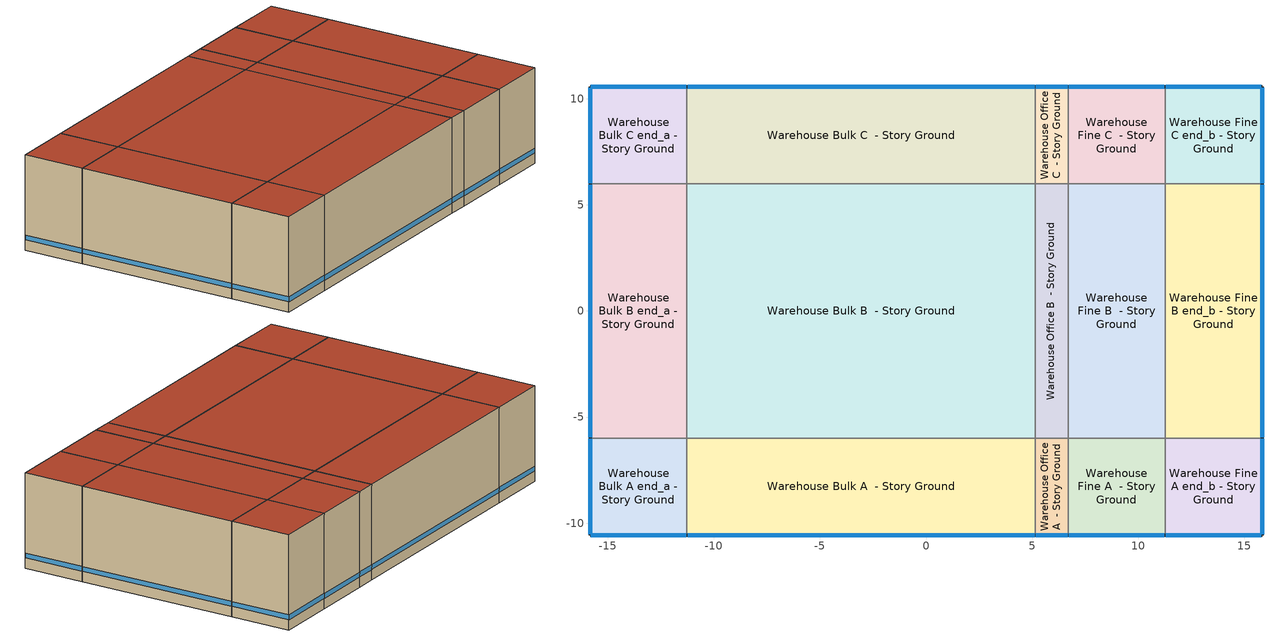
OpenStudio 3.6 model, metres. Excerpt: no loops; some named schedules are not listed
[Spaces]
Warehouse Bulk A end_a - Story Ground
 floor ground (Foundation F 126 Perim 914 Area 209): -15.84,-10.56 -15.84,-5.99 -11.27,-5.99 -11.27,-10.56 z0
 wall outside: -15.84,-5.99 -15.84,-10.56 -11.27,-10.56 z0:7.01
 wall to Warehouse Bulk B end_a - Story Ground: -11.27,-5.99 -15.84,-5.99 z0:7.01
 wall to Warehouse Bulk A  - Story Ground: -11.27,-10.56 -11.27,-5.99 z0:7.01
 window: -15.84,-6.01 -15.84,-10.53 / -15.81,-10.56 -11.29,-10.56 z0.76:1.12
 roof outside: -11.27,-10.56 -11.27,-5.99 -15.84,-5.99 -15.84,-10.56 z7.01
Warehouse Bulk B end_a - Story Ground
 floor ground (Foundation F 126 Perim 1197 Area 5474): -15.84,-5.99 -15.84,5.99 -11.27,5.99 -11.27,-5.99 z0
 wall outside: -15.84,5.99 -15.84,-5.99 z0:7.01
 wall to Warehouse Bulk C end_a - Story Ground: -11.27,5.99 -15.84,5.99 z0:7.01
 wall to Warehouse Bulk B  - Story Ground: -11.27,-5.99 -11.27,5.99 z0:7.01
 window: -15.84,5.96 -15.84,-5.96 z0.76:1.11
 roof outside: -11.27,-5.99 -11.27,5.99 -15.84,5.99 -15.84,-5.99 z7.01
Warehouse Bulk C end_a - Story Ground
 floor ground (Foundation F 126 Perim 914 Area 209): -15.84,5.99 -15.84,10.56 -11.27,10.56 -11.27,5.99 z0
 wall outside: -11.27,10.56 -15.84,10.56 -15.84,5.99 z0:7.01
 wall to Warehouse Bulk C  - Story Ground: -11.27,5.99 -11.27,10.56 z0:7.01
 window: -15.84,10.53 -15.84,6.01 / -11.29,10.56 -15.81,10.56 z0.76:1.12
 roof outside: -11.27,5.99 -11.27,10.56 -15.84,10.56 -15.84,5.99 z7.01
Warehouse Bulk A  - Story Ground
 floor ground (Foundation F 126 Perim 1642 Area 7508): -11.27,-10.56 -11.27,-5.99 5.16,-5.99 5.16,-10.56 z0
 wall outside: -11.27,-10.56 5.16,-10.56 z0:7.01
 wall to Warehouse Bulk B  - Story Ground: 5.16,-5.99 -11.27,-5.99 z0:7.01
 wall to Warehouse Office A  - Story Ground: 5.16,-10.56 5.16,-5.99 z0:7.01
 window: -11.24,-10.56 5.13,-10.56 z0.76:1.11
 roof outside: 5.16,-10.56 5.16,-5.99 -11.27,-5.99 -11.27,-10.56 z7.01
Warehouse Bulk B  - Story Ground
 floor ground (Foundation F 126 Perim 0 Area 19663): -11.27,-5.99 -11.27,5.99 5.16,5.99 5.16,-5.99 z0
 wall to Warehouse Bulk C  - Story Ground: 5.16,5.99 -11.27,5.99 z0:7.01
 wall to Warehouse Office B  - Story Ground: 5.16,-5.99 5.16,5.99 z0:7.01
 roof outside: 5.16,-5.99 5.16,5.99 -11.27,5.99 -11.27,-5.99 z7.01
Warehouse Bulk C  - Story Ground
 floor ground (Foundation F 126 Perim 1642 Area 7508): -11.27,5.99 -11.27,10.56 5.16,10.56 5.16,5.99 z0
 wall outside: 5.16,10.56 -11.27,10.56 z0:7.01
 wall to Warehouse Office C  - Story Ground: 5.16,5.99 5.16,10.56 z0:7.01
 window: 5.13,10.56 -11.24,10.56 z0.76:1.11
 roof outside: 5.16,5.99 5.16,10.56 -11.27,10.56 -11.27,5.99 z7.01
Warehouse Office A  - Story Ground
 floor ground (Foundation F 126 Perim 155 Area 71): 5.16,-10.56 5.16,-5.99 6.71,-5.99 6.71,-10.56 z0
 wall outside: 5.16,-10.56 6.71,-10.56 z0:7.01
 wall to Warehouse Office B  - Story Ground: 6.71,-5.99 5.16,-5.99 z0:7.01
 wall to Warehouse Fine A  - Story Ground: 6.71,-10.56 6.71,-5.99 z0:7.01
 window: 5.18,-10.56 6.68,-10.56 z0.76:1.12
 roof outside: 6.71,-10.56 6.71,-5.99 5.16,-5.99 5.16,-10.56 z7.01
Warehouse Office B  - Story Ground
 floor ground (Foundation F 126 Perim 0 Area 1858): 5.16,-5.99 5.16,5.99 6.71,5.99 6.71,-5.99 z0
 wall to Warehouse Office C  - Story Ground: 6.71,5.99 5.16,5.99 z0:7.01
 wall to Warehouse Fine B  - Story Ground: 6.71,-5.99 6.71,5.99 z0:7.01
 roof outside: 6.71,-5.99 6.71,5.99 5.16,5.99 5.16,-5.99 z7.01
Warehouse Office C  - Story Ground
 floor ground (Foundation F 126 Perim 155 Area 71): 5.16,5.99 5.16,10.56 6.71,10.56 6.71,5.99 z0
 wall outside: 6.71,10.56 5.16,10.56 z0:7.01
 wall to Warehouse Fine C  - Story Ground: 6.71,5.99 6.71,10.56 z0:7.01
 window: 6.68,10.56 5.18,10.56 z0.76:1.12
 roof outside: 6.71,5.99 6.71,10.56 5.16,10.56 5.16,5.99 z7.01
Warehouse Fine A  - Story Ground
 floor ground (Foundation F 126 Perim 456 Area 2083): 6.71,-10.56 6.71,-5.99 11.27,-5.99 11.27,-10.56 z0
 wall outside: 6.71,-10.56 11.27,-10.56 z0:7.01
 wall to Warehouse Fine B  - Story Ground: 11.27,-5.99 6.71,-5.99 z0:7.01
 wall to Warehouse Fine A end_b - Story Ground: 11.27,-10.56 11.27,-5.99 z0:7.01
 window: 6.73,-10.56 11.24,-10.56 z0.76:1.12
 roof outside: 11.27,-10.56 11.27,-5.99 6.71,-5.99 6.71,-10.56 z7.01
Warehouse Fine B  - Story Ground
 floor ground (Foundation F 126 Perim 0 Area 5456): 6.71,-5.99 6.71,5.99 11.27,5.99 11.27,-5.99 z0
 wall to Warehouse Fine C  - Story Ground: 11.27,5.99 6.71,5.99 z0:7.01
 wall to Warehouse Fine B end_b - Story Ground: 11.27,-5.99 11.27,5.99 z0:7.01
 roof outside: 11.27,-5.99 11.27,5.99 6.71,5.99 6.71,-5.99 z7.01
Warehouse Fine C  - Story Ground
 floor ground (Foundation F 126 Perim 456 Area 2083): 6.71,5.99 6.71,10.56 11.27,10.56 11.27,5.99 z0
 wall outside: 11.27,10.56 6.71,10.56 z0:7.01
 wall to Warehouse Fine C end_b - Story Ground: 11.27,5.99 11.27,10.56 z0:7.01
 window: 11.24,10.56 6.73,10.56 z0.76:1.12
 roof outside: 11.27,5.99 11.27,10.56 6.71,10.56 6.71,5.99 z7.01
Warehouse Fine A end_b - Story Ground
 floor ground (Foundation F 126 Perim 914 Area 209): 11.27,-10.56 11.27,-5.99 15.84,-5.99 15.84,-10.56 z0
 wall outside: 11.27,-10.56 15.84,-10.56 15.84,-5.99 z0:7.01
 wall to Warehouse Fine B end_b - Story Ground: 15.84,-5.99 11.27,-5.99 z0:7.01
 window: 15.84,-10.53 15.84,-6.01 / 11.29,-10.56 15.81,-10.56 z0.76:1.12
 roof outside: 15.84,-10.56 15.84,-5.99 11.27,-5.99 11.27,-10.56 z7.01
Warehouse Fine B end_b - Story Ground
 floor ground (Foundation F 126 Perim 1197 Area 5474): 11.27,-5.99 11.27,5.99 15.84,5.99 15.84,-5.99 z0
 wall outside: 15.84,-5.99 15.84,5.99 z0:7.01
 wall to Warehouse Fine C end_b - Story Ground: 15.84,5.99 11.27,5.99 z0:7.01
 window: 15.84,-5.96 15.84,5.96 z0.76:1.11
 roof outside: 15.84,-5.99 15.84,5.99 11.27,5.99 11.27,-5.99 z7.01
Warehouse Fine C end_b - Story Ground
 floor ground (Foundation F 126 Perim 914 Area 209): 11.27,5.99 11.27,10.56 15.84,10.56 15.84,5.99 z0
 wall outside: 15.84,5.99 15.84,10.56 11.27,10.56 z0:7.01
 window: 15.81,10.56 11.29,10.56 / 15.84,6.01 15.84,10.53 z0.76:1.12
 roof outside: 15.84,5.99 15.84,10.56 11.27,10.56 11.27,5.99 z7.01
[Site]
Kodiak Airport: Latitude {deg}=57.75; Longitude {deg}=-152.5; Time Zone {hr}=-9; Elevation {m}=5; Terrain=Urban
[ClimateZones]
Climate Zone Institution Name 1=ASHRAE; Climate Zone Document Name 1=ANSI/ASHRAE Standard 169; Climate Zone Document Year 1=2006; Climate Zone Value 1=8A; Climate Zone Institution Name 2=CEC; Climate Zone Document Name 2=California Climate Zone Descriptions; Climate Zone Document Year 2=1995
[Site:WaterMainsTemperature]
Calculation Method=Correlation; Annual Average Outdoor Air Temperature {C}=-1.525; Maximum Difference In Monthly Average Outdoor Air Temperatures {deltaC}=36.2
[Site:GroundTemperature:FCfactorMethod]
January Ground Temperature {C}=-3.1; February Ground Temperature {C}=-17.7; March Ground Temperature {C}=-19.3; April Ground Temperature {C}=-17.6; May Ground Temperature {C}=-15.4; June Ground Temperature {C}=-10.3; July Ground Temperature {C}=0.7; August Ground Temperature {C}=10.6; September Ground Temperature {C}=16; October Ground Temperature {C}=16.9; November Ground Temperature {C}=14.2; December Ground Temperature {C}=6.7
[SizingPeriod:DesignDay] Barometric Pressure {Pa}=100917; Wind Speed {m/s}=5; Wind Direction {deg}=320; Rain Indicator=No; Snow Indicator=No; Day of Month=21; Day Type=SummerDesignDay; Daylight Saving Time Indicator=No; Humidity Condition Type=Wetbulb; Dry-Bulb Temperature Range Modifier Type=DefaultMultipliers; Solar Model Indicator=ASHRAETau
Name | Maximum Dry-Bulb Temperature {C} | Daily Dry-Bulb Temperature Range {deltaC} | Month | Wetbulb or DewPoint at Maximum Dry-Bulb {C} | ASHRAE Clear Sky Optical Depth for Beam Irradiance | ASHRAE Clear Sky Optical Depth for Diffuse Irradiance
Kodiak December .4% Condns WB=>MCDB | 6.5 | 5.1 | 12 | 6.2 | 0.359 | 2.403
Kodiak November .4% Condns WB=>MCDB | 8.7 | 5.3 | 11 | 8.2 | 0.358 | 2.388
Kodiak October .4% Condns WB=>MCDB | 11.3 | 6.2 | 10 | 10.7 | 0.34 | 2.431
Kodiak September .4% Condns WB=>MCDB | 16.2 | 6.4 | 9 | 13.8 | 0.333 | 2.489
[Building]
90.1-2007|Warehouse: North Axis {deg}=0; Default Construction Set=90.1-2007 - Warehouse - ASHRAE 169-2013-8A; Default Schedule Set=Building Default Schedule Set; Standards Number of Stories=1; Standards Number of Above Ground Stories=1; Standards Building Type=Warehouse
[Material:NoMass] Thermal Absorptance=0.9; Solar Absorptance=0.7
Name | Roughness | Thermal Resistance {m2-K/W} | Visible Absorptance
CP02 CARPET PAD | VeryRough | 0.21648 | 0.8
Typical Carpet Pad | Smooth | 0.21648 | 0.8
Typical Insulation R-14.97 | Smooth | 2.63723 | 0.7
Typical Insulation R-13.11 | Smooth | 2.30859 | 0.7
Typical Insulation R-0.58 | Smooth | 0.101875 | 0.7
Typical Insulation R-1.15 2 | Smooth | 0.202527 | 0.7
Typical Insulation R-11.7 | Smooth | 2.05979 | 0.7
[Material]
Name | Roughness | Thickness {m} | Conductivity {W/m-K} | Density {kg/m3} | Specific Heat {J/kg-K} | Thermal Absorptance | Solar Absorptance | Visible Absorptance
100mm Normalweight concrete floor | MediumSmooth | 0.1016 | 2.31 | 2322 | 832
G01 13mm gypsum board | Smooth | 0.0127 | 0.16 | 800 | 1090 | 0.9 | 0.7 | 0.5
4 in. Normalweight Concrete Floor | MediumRough | 0.1016 | 2.31 | 2322 | 832 | 0.9 | 0.7 | 0.7
8 in. Concrete Block Basement Wall | MediumRough | 0.2032 | 1.326 | 1842 | 912 | 0.9 | 0.7 | 0.7
F08 Metal surface; Metal Roof Surface | Smooth | 0.0008 | 45.28 | 7824 | 500 | 0.9 | 0.7 | 0.7
G05 25mm wood | MediumSmooth | 0.0254 | 0.15 | 608 | 1630 | 0.9 | 0.5 | 0.5
1/2IN Gypsum | Smooth | 0.0127 | 0.16 | 784.9 | 830 | 0.9 | 0.4 | 0.4
6 in. Normalweight Concrete Floor | MediumRough | 0.1524 | 2.31 | 2322 | 832 | 0.9 | 0.7 | 0.7
1IN Stucco | Smooth | 0.0253 | 0.6918 | 1858 | 837 | 0.9 | 0.7 | 0.92
8IN CONCRETE HW RefBldg | Rough | 0.2032 | 1.311 | 2240 | 836.8 | 0.9 | 0.7 | 0.7
Std Wood 6inch 2 | MediumSmooth | 0.15 | 0.12 | 540 | 1210 | 0.9 | 0.7 | 0.7
[Construction]
Typical Interior Floor: 100mm Normalweight concrete floor, CP02 CARPET PAD
Typical Interior Wall: G01 13mm gypsum board, G01 13mm gypsum board
Typical Interior Ceiling: CP02 CARPET PAD, 100mm Normalweight concrete floor
Typical Insulated Basement Mass Wall: 8 in. Concrete Block Basement Wall
Typical Interior Window: Clear 3mm
Typical Interior Door; Typical Interior Partition: G05 25mm wood
Typical Insulated Exterior Mass Floor R-17.54: Typical Insulation R-14.97, 4 in. Normalweight Concrete Floor, Typical Carpet Pad
Typical Insulated Metal Building Roof R-13.89: Metal Roof Surface, Typical Insulation R-13.11
Typical Insulated Carpeted 6in Slab Floor: 6 in. Normalweight Concrete Floor, Typical Carpet Pad
U 0.42 SHGC 0.45 Dbl Ref-D Clr 6mm/13mm Arg: REF D CLEAR 6MM, ARGON 13MM, CLEAR 6MM
Typical Insulated Metal Door R-1.43: F08 Metal surface, Typical Insulation R-0.58
Typical Overhead Door R-2.0 1: Typical Insulation R-1.15 2
U 0.98 SHGC 0.45 Sgl Ref-B-H Clr 6mm: REF B CLEAR HI 6MM
Typical Insulated Exterior Mass Wall R-14.08: 1IN Stucco, 8IN CONCRETE HW RefBldg, Typical Insulation R-11.7, 1/2IN Gypsum
InteriorFurnishings 2: Std Wood 6inch 2
[WindowMaterial:Glazing] Optical Data Type=SpectralAverage; Infrared Transmittance at Normal Incidence=0; Front Side Infrared Hemispherical Emissivity=0.84; Conductivity {W/m-K}=0.9; Dirt Correction Factor for Solar and Visible Transmittance=1; Solar Diffusing=No
Name | Thickness {m} | Solar Transmittance at Normal Incidence | Front Side Solar Reflectance at Normal Incidence | Back Side Solar Reflectance at Normal Incidence | Visible Transmittance at Normal Incidence | Front Side Visible Reflectance at Normal Incidence | Back Side Visible Reflectance at Normal Incidence | Back Side Infrared Hemispherical Emissivity
CLEAR 6MM | 0.006 | 0.775 | 0.071 | 0.071 | 0.881 | 0.08 | 0.08 | 0.84
Clear 3mm | 0.003 | 0.837 | 0.075 | 0.075 | 0.898 | 0.081 | 0.081 | 0.84
REF D CLEAR 6MM | 0.006 | 0.429 | 0.308 | 0.379 | 0.334 | 0.453 | 0.505 | 0.82
REF B CLEAR HI 6MM | 0.006 | 0.24 | 0.16 | 0.32 | 0.3 | 0.16 | 0.29 | 0.6
[Construction:FfactorGroundFloor] F-Factor {W/m-K}=1.26344
Name | Area {m2} | PerimeterExposed {m}
Foundation F 126 Perim 1197 Area 5474 | 54.7413 | 11.9732
Foundation F 126 Perim 456 Area 2083 | 20.8344 | 4.55695
Foundation F 126 Perim 914 Area 209 | 20.9032 | 9.144
Foundation F 126 Perim 0 Area 5456 | 54.5611 | 0
Foundation F 126 Perim 155 Area 71 | 7.09625 | 1.55211
Foundation F 126 Perim 0 Area 1858 | 18.5837 | 0
Foundation F 126 Perim 0 Area 19663 | 196.631 | 0
Foundation F 126 Perim 1642 Area 7508 | 75.0845 | 16.4227
[DefaultConstructionSet]
90.1-2007 - Warehouse - ASHRAE 169-2013-8A: Default Exterior Surface Constructions=Default Surface Constructions 7; Default Interior Surface Constructions=Default Surface Constructions 8; Default Ground Contact Surface Constructions=Default Surface Constructions 9; Default Exterior SubSurface Constructions=Default Sub Surface Constructions 5; Default Interior SubSurface Constructions=Default Sub Surface Constructions 6; Interior Partition Construction=Typical Interior Partition
[DefaultSurfaceConstructions]
Name | Floor Construction | Wall Construction | Roof Ceiling Construction
Default Surface Constructions 7 | Typical Insulated Exterior Mass Floor R-17.54 | Typical Insulated Exterior Mass Wall R-14.08 | Typical Insulated Metal Building Roof R-13.89
Default Surface Constructions 8 | Typical Interior Floor | Typical Interior Wall | Typical Interior Ceiling
Default Surface Constructions 9 | Typical Insulated Carpeted 6in Slab Floor | Typical Insulated Basement Mass Wall
[DefaultSubSurfaceConstructions]
Name | Fixed Window Construction | Operable Window Construction | Door Construction | Overhead Door Construction | Skylight Construction | Tubular Daylight Dome Construction | Tubular Daylight Diffuser Construction
Default Sub Surface Constructions 5 | U 0.42 SHGC 0.45 Dbl Ref-D Clr 6mm/13mm Arg | U 0.42 SHGC 0.45 Dbl Ref-D Clr 6mm/13mm Arg | Typical Insulated Metal Door R-1.43 | Typical Overhead Door R-2.0 1 | U 0.98 SHGC 0.45 Sgl Ref-B-H Clr 6mm | Typical Interior Window | Typical Interior Window
Default Sub Surface Constructions 6 | Typical Interior Window | Typical Interior Window | Typical Interior Door
[WindowMaterial:Gas]
ARGON 13MM: Gas Type=Argon; Thickness {m}=0.0127
[Lights:Definition] Design Level Calculation Method=Watts/Area; Watts per Space Floor Area {W/m2}=8; Fraction Visible=0.18; Return Air Fraction=0
Name | Fraction Radiant
Warehouse Bulk Lights Definition; Warehouse Fine Lights Definition | 0.42
Warehouse Office Lights Definition | 0.37
[Exterior:Lights:Definition]
Name | Design Level {W}
Occ Sensing Exterior Lights Def | 861.3
NonDimming Exterior Lights Def | 50.7
[Exterior:Lights] Control Option=AstronomicalClock
Name | Exterior Lights Definition | Schedule
Occ Sensing Exterior Lights Def | Occ Sensing Exterior Lights Def | OfficeSmall Exterior_lighting_schedule_b
NonDimming Exterior Lights Def | NonDimming Exterior Lights Def | OfficeSmall Exterior_lighting_schedule_a
[SpaceType] Standards Building Type=Warehouse
Name | Default Schedule Set | Design Specification Outdoor Air Object | Standards Space Type
Warehouse Office - 90.1-2007 | Warehouse Office Schedule Set | Warehouse Office Ventilation | Office
Warehouse Fine - 90.1-2007 | Warehouse Fine Schedule Set | Warehouse Fine Ventilation | Fine
Warehouse Bulk - 90.1-2007 | Warehouse Bulk Schedule Set | Warehouse Bulk Ventilation | Bulk
[BuildingStory]
Story Ground: Nominal Z Coordinate {m}=0; Nominal Floor to Floor Height {m}=7.0104
[Space] Building Story=Story Ground
Name | Space Type | Thermal Zone
Warehouse Bulk A end_a - Story Ground | Warehouse Bulk - 90.1-2007 | Zone Warehouse Bulk A end_a - Story Ground
Warehouse Bulk B end_a - Story Ground | Warehouse Bulk - 90.1-2007 | Zone Warehouse Bulk B end_a - Story Ground
Warehouse Bulk C end_a - Story Ground | Warehouse Bulk - 90.1-2007 | Zone Warehouse Bulk C end_a - Story Ground
Warehouse Bulk A  - Story Ground | Warehouse Bulk - 90.1-2007 | Zone Warehouse Bulk A  - Story Ground
Warehouse Bulk B  - Story Ground | Warehouse Bulk - 90.1-2007 | Zone Warehouse Bulk B  - Story Ground
Warehouse Bulk C  - Story Ground | Warehouse Bulk - 90.1-2007 | Zone Warehouse Bulk C  - Story Ground
Warehouse Office A  - Story Ground | Warehouse Office - 90.1-2007 | Zone Warehouse Office A  - Story Ground
Warehouse Office B  - Story Ground | Warehouse Office - 90.1-2007 | Zone Warehouse Office B  - Story Ground
Warehouse Office C  - Story Ground | Warehouse Office - 90.1-2007 | Zone Warehouse Office C  - Story Ground
Warehouse Fine A  - Story Ground | Warehouse Fine - 90.1-2007 | Zone Warehouse Fine A  - Story Ground
Warehouse Fine B  - Story Ground | Warehouse Fine - 90.1-2007 | Zone Warehouse Fine B  - Story Ground
Warehouse Fine C  - Story Ground | Warehouse Fine - 90.1-2007 | Zone Warehouse Fine C  - Story Ground
Warehouse Fine A end_b - Story Ground | Warehouse Fine - 90.1-2007 | Zone Warehouse Fine A end_b - Story Ground
Warehouse Fine B end_b - Story Ground | Warehouse Fine - 90.1-2007 | Zone Warehouse Fine B end_b - Story Ground
Warehouse Fine C end_b - Story Ground | Warehouse Fine - 90.1-2007 | Zone Warehouse Fine C end_b - Story Ground
[ThermalZone] Multiplier=1; Use Ideal Air Loads=No
Name | Thermostat
Zone Warehouse Bulk A end_a - Story Ground | Warehouse Bulk - 90.1-2007 Thermostat 1
Zone Warehouse Bulk B end_a - Story Ground | Warehouse Bulk - 90.1-2007 Thermostat 3
Zone Warehouse Bulk C end_a - Story Ground | Warehouse Bulk - 90.1-2007 Thermostat 5
Zone Warehouse Bulk A  - Story Ground | Warehouse Bulk - 90.1-2007 Thermostat
Zone Warehouse Bulk B  - Story Ground | Warehouse Bulk - 90.1-2007 Thermostat 2
Zone Warehouse Bulk C  - Story Ground | Warehouse Bulk - 90.1-2007 Thermostat 4
Zone Warehouse Office A  - Story Ground | Warehouse Office - 90.1-2007 Thermostat
Zone Warehouse Office B  - Story Ground | Warehouse Office - 90.1-2007 Thermostat 1
Zone Warehouse Office C  - Story Ground | Warehouse Office - 90.1-2007 Thermostat 2
Zone Warehouse Fine A  - Story Ground | Warehouse Fine - 90.1-2007 Thermostat
Zone Warehouse Fine B  - Story Ground | Warehouse Fine - 90.1-2007 Thermostat 2
Zone Warehouse Fine C  - Story Ground | Warehouse Fine - 90.1-2007 Thermostat 4
Zone Warehouse Fine A end_b - Story Ground | Warehouse Fine - 90.1-2007 Thermostat 1
Zone Warehouse Fine B end_b - Story Ground | Warehouse Fine - 90.1-2007 Thermostat 3
Zone Warehouse Fine C end_b - Story Ground | Warehouse Fine - 90.1-2007 Thermostat 5
[People:Definition]
Warehouse Office People Definition: Number of People Calculation Method=People/Area; People per Space Floor Area {person/m2}=0.0210973; Fraction Radiant=0.3; Enable ASHRAE 55 Comfort Warnings=Yes; Thermal Comfort Model Type 1=Fanger; Thermal Comfort Model Type 2=AdaptiveASH55
[ElectricEquipment:Definition] Design Level Calculation Method=Watts/Area
Name | Watts per Space Floor Area {W/m2} | Fraction Latent | Fraction Radiant | Fraction Lost
Warehouse Bulk Elec Equip Definition | 10 | 0 | 0.5 | 0
Warehouse Office Elec Equip Definition | 15 | 0 | 0.5 | 0
Not Identified | 150 |  |  | 0.95
[Lights] Fraction Replaceable=1
Name | Lights Definition | Space or SpaceType
Warehouse Bulk Lights | Warehouse Bulk Lights Definition | Warehouse Bulk - 90.1-2007
Warehouse Fine Lights | Warehouse Fine Lights Definition | Warehouse Fine - 90.1-2007
Warehouse Office Lights | Warehouse Office Lights Definition | Warehouse Office - 90.1-2007
[ElectricEquipment]
Name | Electric Equipment Definition | Space or SpaceType
Warehouse Bulk Elec Equip | Warehouse Bulk Elec Equip Definition | Warehouse Bulk - 90.1-2007
Warehouse Office Elec Equip | Warehouse Office Elec Equip Definition | Warehouse Office - 90.1-2007
Electric Equipment 1 | Not Identified | Warehouse Bulk - 90.1-2007
Electric Equipment 2 | Not Identified | Warehouse Fine - 90.1-2007
Electric Equipment 3 | Not Identified | Warehouse Office - 90.1-2007
[DesignSpecification:OutdoorAir] Outdoor Air Method=Sum; Outdoor Air Flow per Floor Area {m3/s-m2}=0.0003048
Name | Outdoor Air Flow per Person {m3/s-person}
Warehouse Bulk Ventilation; Warehouse Fine Ventilation
Warehouse Office Ventilation | 0.00235974
[DefaultScheduleSet]
Name | Number of People Schedule | People Activity Level Schedule | Lighting Schedule | Electric Equipment Schedule | Infiltration Schedule | Hours of Operation Schedule
Warehouse Bulk Schedule Set | Warehouse BLDG_OCC_SCH | Warehouse Office Activity Schedule | Warehouse BLDG_LIGHT_STORAGE_SCH | Warehouse Bldg Equip | Warehouse Bulk Infil Schedule
Warehouse Fine Schedule Set | Warehouse BLDG_OCC_SCH | Warehouse Office Activity Schedule | Warehouse BLDG_LIGHT_STORAGE_SCH | Warehouse Bldg Equip | Warehouse Fine Infil Schedule
Warehouse Office Schedule Set | Warehouse BLDG_OCC_SCH | Warehouse Office Activity Schedule | Warehouse BLDG_LIGHT_OFFICE_SCH | Warehouse Office_Plug_SCH | Warehouse Office Infil Schedule
Building Default Schedule Set |  |  |  |  |  | Building Hours of Operation NonResidential
[People]
Warehouse Office People: People Definition=Warehouse Office People Definition; Space or SpaceType=Warehouse Office - 90.1-2007; Work Efficiency Schedule=Work Efficiency Schedule; Clothing Insulation Schedule=Clothing Schedule; Air Velocity Schedule=Air Velocity Schedule; Multiplier=1
[SpaceInfiltration:DesignFlowRate] Schedule=Always On Discrete; Design Flow Rate Calculation Method=Flow/ExteriorArea; Constant Term Coefficient=0; Temperature Term Coefficient=0; Velocity Term Coefficient=0.224; Velocity Squared Term Coefficient=0
Name | Space or SpaceType | Flow per Exterior Surface Area {m3/s-m2}
Warehouse Bulk A  - Story Ground Infiltration | Warehouse Bulk A  - Story Ground | 0.000620535
Warehouse Bulk A end_a - Story Ground Infiltration | Warehouse Bulk A end_a - Story Ground | 0.000773126
Warehouse Bulk B end_a - Story Ground Infiltration | Warehouse Bulk B end_a - Story Ground | 0.000620535
Warehouse Bulk C  - Story Ground Infiltration | Warehouse Bulk C  - Story Ground | 0.000620535
Warehouse Bulk C end_a - Story Ground Infiltration | Warehouse Bulk C end_a - Story Ground | 0.000773126
Warehouse Fine A  - Story Ground Infiltration | Warehouse Fine A  - Story Ground | 0.000620535
Warehouse Fine A end_b - Story Ground Infiltration | Warehouse Fine A end_b - Story Ground | 0.000773126
Warehouse Fine B end_b - Story Ground Infiltration | Warehouse Fine B end_b - Story Ground | 0.000620535
Warehouse Fine C  - Story Ground Infiltration | Warehouse Fine C  - Story Ground | 0.000620535
Warehouse Fine C end_b - Story Ground Infiltration | Warehouse Fine C end_b - Story Ground | 0.000773126
Warehouse Office A  - Story Ground Infiltration | Warehouse Office A  - Story Ground | 0.000620535
Warehouse Office C  - Story Ground Infiltration | Warehouse Office C  - Story Ground | 0.000620535
[ThermostatSetpoint:DualSetpoint]
Name | Heating Setpoint Temperature Schedule | Cooling Setpoint Temperature Schedule
Warehouse Bulk - 90.1-2007 Thermostat; Warehouse Bulk - 90.1-2007 Thermostat 1; Warehouse Bulk - 90.1-2007 Thermostat 2; Warehouse Bulk - 90.1-2007 Thermostat 3; Warehouse Bulk - 90.1-2007 Thermostat 4; Warehouse Bulk - 90.1-2007 Thermostat 5 | Warehouse Bulk Storage Heating Setpoint Schedule | Warehouse ClgSetp BulkStorage
Warehouse Fine - 90.1-2007 Thermostat; Warehouse Fine - 90.1-2007 Thermostat 1; Warehouse Fine - 90.1-2007 Thermostat 2; Warehouse Fine - 90.1-2007 Thermostat 3; Warehouse Fine - 90.1-2007 Thermostat 4; Warehouse Fine - 90.1-2007 Thermostat 5 | Warehouse Fine Storage Heating Setpoint Schedule | Warehouse Fine Storage Cooling Setpoint Schedule
Warehouse Office - 90.1-2007 Thermostat; Warehouse Office - 90.1-2007 Thermostat 1; Warehouse Office - 90.1-2007 Thermostat 2 | Warehouse HtgSetp | Warehouse ClgSetp
[InternalMass:Definition]
Internal Mass Definition 3: Construction=InteriorFurnishings 2; Design Level Calculation Method=SurfaceArea/Area; Surface Area per Space Floor Area=2
[InternalMass] Internal Mass Definition=Internal Mass Definition 3; Multiplier=1
Name | Space or SpaceType
Warehouse Fine B end_b - Story Ground Mass | Warehouse Fine B end_b - Story Ground
Warehouse Fine C  - Story Ground Mass | Warehouse Fine C  - Story Ground
Warehouse Fine A end_b - Story Ground Mass | Warehouse Fine A end_b - Story Ground
Warehouse Fine A  - Story Ground Mass | Warehouse Fine A  - Story Ground
Warehouse Fine B  - Story Ground Mass | Warehouse Fine B  - Story Ground
Warehouse Fine C end_b - Story Ground Mass | Warehouse Fine C end_b - Story Ground
Warehouse Office C  - Story Ground Mass | Warehouse Office C  - Story Ground
Warehouse Office B  - Story Ground Mass | Warehouse Office B  - Story Ground
Warehouse Office A  - Story Ground Mass | Warehouse Office A  - Story Ground
[Schedule:Constant]
Always On Discrete: Value=1
[Schedule:Ruleset]
Name | Default Day Schedule | Summer Design Day Schedule | Winter Design Day Schedule
Clothing Schedule | Clothing Schedule Default Winter Clothes
Air Velocity Schedule | Air Velocity Schedule Default
Work Efficiency Schedule | Work Efficiency Schedule Default
OfficeSmall Exterior_lighting_schedule_b | OfficeSmall Exterior_lighting_schedule_b Default | OfficeSmall Exterior_lighting_schedule_b Summer Design Day | OfficeSmall Exterior_lighting_schedule_b Winter Design Day
OfficeSmall Exterior_lighting_schedule_a | OfficeSmall Exterior_lighting_schedule_a Default | OfficeSmall Exterior_lighting_schedule_a Summer Design Day | OfficeSmall Exterior_lighting_schedule_a Winter Design Day
Warehouse BLDG_OCC_SCH | Warehouse BLDG_OCC_SCH Default | Warehouse BLDG_OCC_SCH Summer Design Day | Warehouse BLDG_OCC_SCH Winter Design Day
Warehouse Office Activity Schedule | Warehouse Office Activity Schedule Default | Warehouse Office Activity Schedule Summer Design Day | Warehouse Office Activity Schedule Winter Design Day
Warehouse BLDG_LIGHT_STORAGE_SCH | Warehouse BLDG_LIGHT_STORAGE_SCH Default | Warehouse BLDG_LIGHT_STORAGE_SCH Summer Design Day | Warehouse BLDG_LIGHT_STORAGE_SCH Winter Design Day
Warehouse Bldg Equip | Warehouse Bldg Equip Default | Warehouse Bldg Equip Summer Design Day | Warehouse Bldg Equip Winter Design Day
Warehouse Bulk Infil Schedule | Schedule Day 14
Warehouse Fine Infil Schedule | Schedule Day 15
Warehouse BLDG_LIGHT_OFFICE_SCH | Warehouse BLDG_LIGHT_OFFICE_SCH Default | Warehouse BLDG_LIGHT_OFFICE_SCH Summer Design Day | Warehouse BLDG_LIGHT_OFFICE_SCH Winter Design Day
Warehouse Office_Plug_SCH | Warehouse Office_Plug_SCH Default | Warehouse Office_Plug_SCH Summer Design Day | Warehouse Office_Plug_SCH Winter Design Day
Warehouse Office Infil Schedule | Schedule Day 20
Warehouse Bulk Storage Heating Setpoint Schedule | Warehouse Bulk Storage Heating Setpoint Schedule Default | Warehouse Bulk Storage Heating Setpoint Schedule Summer Design Day | Warehouse Bulk Storage Heating Setpoint Schedule Winter Design Day
Warehouse ClgSetp BulkStorage | Warehouse ClgSetp BulkStorage Default | Warehouse ClgSetp BulkStorage Summer Design Day | Warehouse ClgSetp BulkStorage Winter Design Day
Warehouse Fine Storage Heating Setpoint Schedule | Warehouse Fine Storage Heating Setpoint Schedule Default | Warehouse Fine Storage Heating Setpoint Schedule Summer Design Day | Warehouse Fine Storage Heating Setpoint Schedule Winter Design Day
Warehouse Fine Storage Cooling Setpoint Schedule | Warehouse Fine Storage Cooling Setpoint Schedule Default | Warehouse Fine Storage Cooling Setpoint Schedule Summer Design Day | Warehouse Fine Storage Cooling Setpoint Schedule Winter Design Day
Warehouse HtgSetp | Warehouse HtgSetp Default | Warehouse HtgSetp Summer Design Day | Warehouse HtgSetp Winter Design Day
Warehouse ClgSetp | Warehouse ClgSetp Default | Warehouse ClgSetp Summer Design Day | Warehouse ClgSetp Winter Design Day
Building Hours of Operation NonResidential | Building Hours of Operation NonResidential Default | Building Hours of Operation NonResidential Summer Design Day | Building Hours of Operation NonResidential Winter Design Day
[Schedule:Day]
OfficeSmall Exterior_lighting_schedule_b Default; OfficeSmall Exterior_lighting_schedule_b Winter Design Day; OfficeSmall Exterior_lighting_schedule_b Summer Design Day: 6, 0, 0.7, 24, 0, 1
OfficeSmall Exterior_lighting_schedule_a Default; OfficeSmall Exterior_lighting_schedule_a Winter Design Day; OfficeSmall Exterior_lighting_schedule_a Summer Design Day: 6, 0, 0, 24, 0, 1
Warehouse BLDG_OCC_SCH Default: Yes, 24, 0, 0
Warehouse BLDG_OCC_SCH Winter Design Day; Warehouse BLDG_OCC_SCH Summer Design Day: 6, 0, 0, 7, 0, 0.11, 8, 0, 0.21, 12, 0, 1, 13, 0, 0.53, 17, 0, 1, 18, 0, 0.32, 24, 0, 0
Warehouse Office Activity Schedule Default: Yes, 24, 0, 131.85
Warehouse Office Activity Schedule Winter Design Day; Warehouse Office Activity Schedule Summer Design Day: 24, 0, 131.85
Warehouse Bulk Storage Heating Setpoint Schedule Default: Yes, 24, 0, 10
Warehouse Bulk Storage Heating Setpoint Schedule Winter Design Day; Warehouse Bulk Storage Heating Setpoint Schedule Summer Design Day: 24, 0, 10
Warehouse ClgSetp BulkStorage Default: Yes, 24, 0, 50
Warehouse ClgSetp BulkStorage Winter Design Day; Warehouse ClgSetp BulkStorage Summer Design Day: 24, 0, 50
Warehouse Fine Storage Heating Setpoint Schedule Default: Yes, 24, 0, 15.56
Warehouse Fine Storage Heating Setpoint Schedule Winter Design Day; Warehouse Fine Storage Heating Setpoint Schedule Summer Design Day: 24, 0, 15.56
Warehouse Fine Storage Cooling Setpoint Schedule Default: Yes, 24, 0, 67.7693
Warehouse Fine Storage Cooling Setpoint Schedule Winter Design Day; Warehouse Fine Storage Cooling Setpoint Schedule Summer Design Day: 24, 0, 26.7
Warehouse HtgSetp Default: Yes, 6, 0, 15.6, 18, 0, 21.1, 24, 0, 15.6
Warehouse HtgSetp Winter Design Day; Warehouse HtgSetp Summer Design Day: 6, 0, 15.6, 7, 0, 17.8, 8, 0, 20, 18, 0, 21, 24, 0, 15.6
Warehouse ClgSetp Default: Yes, 6, 0, 74.93, 18, 0, 62.894, 24, 0, 71.1158
Warehouse ClgSetp Winter Design Day; Warehouse ClgSetp Summer Design Day: 6, 0, 29.4, 7, 0, 27.8, 8, 0, 25.6, 18, 0, 23.9, 24, 0, 29.4
Building Hours of Operation NonResidential Default: 8, 0, 0, 16, 0, 1, 24, 0, 0
Building Hours of Operation NonResidential Winter Design Day; Building Hours of Operation NonResidential Summer Design Day: 24, 0, 1
[Schedule:Rule]
Schedule Rule 21: Schedule Ruleset=Warehouse BLDG_OCC_SCH; Rule Order=0; Day Schedule=Warehouse BLDG_OCC_SCH WntrDsn|SmrDsn|Sat|Wkdy Day; Apply Monday=Yes; Apply Tuesday=Yes; Apply Wednesday=Yes; Apply Thursday=Yes; Apply Friday=Yes; Apply Saturday=Yes; Date Specification Type=DateRange; Start Month=1; Start Day=1; End Month=12; End Day=31
Schedule Rule 33: Schedule Ruleset=Warehouse HtgSetp; Rule Order=1; Day Schedule=Warehouse HtgSetp Sat Day; Apply Saturday=Yes; Date Specification Type=DateRange; Start Month=1; Start Day=1; End Month=12; End Day=31
Schedule Rule 34: Schedule Ruleset=Warehouse HtgSetp; Rule Order=0; Day Schedule=Warehouse HtgSetp Sun Day; Date Specification Type=DateRange; Start Month=1; Start Day=1; End Month=12; End Day=31; Apply Sunday=Yes
Building Hours of Operation NonResidential Saturday Rule: Schedule Ruleset=Building Hours of Operation NonResidential; Rule Order=4; Day Schedule=Building Hours of Operation NonResidential Saturday; Apply Monday=Yes; Apply Tuesday=Yes; Apply Wednesday=Yes; Apply Friday=Yes; Apply Saturday=Yes; Date Specification Type=DateRange; Start Month=1; Start Day=1; End Month=12; End Day=31
Building Hours of Operation NonResidential Sunday Rule: Schedule Ruleset=Building Hours of Operation NonResidential; Rule Order=3; Day Schedule=Building Hours of Operation NonResidential Sunday; Date Specification Type=DateRange; Start Month=1; Start Day=1; End Month=12; End Day=31; Apply Sunday=Yes
autogen Schedule Rule 21 1: Schedule Ruleset=Warehouse BLDG_OCC_SCH; Rule Order=1; Day Schedule=autogen Schedule Rule 21 1_day_sch; Apply Monday=Yes; Apply Tuesday=Yes; Apply Wednesday=Yes; Apply Thursday=Yes; Apply Friday=Yes; Apply Saturday=Yes; Date Specification Type=SpecificDates; Apply Sunday=Yes; Specific Month 1=1; Specific Day 1=2; Specific Month 2=1; Specific Day 2=9; Specific Month 3=1; Specific Day 3=16; Specific Month 4=1; Specific Day 4=23; Specific Month 5=1; Specific Day 5=30; Specific Month 6=2; Specific Day 6=6; Specific Month 7=2; Specific Day 7=13; Specific Month 8=2; Specific Day 8=20; Specific Month 9=2; Specific Day 9=27; Specific Month 10=3; Specific Day 10=5; Specific Month 11=3; Specific Day 11=12; Specific Month 12=3; Specific Day 12=19; Specific Month 13=3; Specific Day 13=26; Specific Month 14=4; Specific Day 14=2; Specific Month 15=4; Specific Day 15=9; Specific Month 16=4; Specific Day 16=16; Specific Month 17=4; Specific Day 17=23; Specific Month 18=4; Specific Day 18=30; Specific Month 19=5; Specific Day 19=7; Specific Month 20=5; Specific Day 20=14; Specific Month 21=5; Specific Day 21=21; Specific Month 22=5; Specific Day 22=28; Specific Month 23=6; Specific Day 23=4; Specific Month 24=6; Specific Day 24=11; Specific Month 25=6; Specific Day 25=18; Specific Month 26=6; Specific Day 26=25; Specific Month 27=7; Specific Day 27=2; Specific Month 28=7; Specific Day 28=9; Specific Month 29=7; Specific Day 29=16; Specific Month 30=7; Specific Day 30=23; Specific Month 31=7; Specific Day 31=30; Specific Month 32=8; Specific Day 32=6; Specific Month 33=8; Specific Day 33=13; Specific Month 34=8; Specific Day 34=20; Specific Month 35=8; Specific Day 35=27; Specific Month 36=9; Specific Day 36=3; Specific Month 37=9; Specific Day 37=10; Specific Month 38=9; Specific Day 38=17; Specific Month 39=9; Specific Day 39=24; Specific Month 40=10; Specific Day 40=1; Specific Month 41=10; Specific Day 41=8; Specific Month 42=10; Specific Day 42=15; Specific Month 43=10; Specific Day 43=22; Specific Month 44=10; Specific Day 44=29; Specific Month 45=11; Specific Day 45=5; Specific Month 46=11; Specific Day 46=12; Specific Month 47=11; Specific Day 47=19; Specific Month 48=11; Specific Day 48=26; Specific Month 49=12; Specific Day 49=3; Specific Month 50=12; Specific Day 50=10; Specific Month 51=12; Specific Day 51=17; Specific Month 52=12; Specific Day 52=24; Specific Month 53=12; Specific Day 53=31
autogen Warehouse Bulk Storage Heating Setpoint Schedule 0: Schedule Ruleset=Warehouse Bulk Storage Heating Setpoint Schedule; Rule Order=0; Day Schedule=autogen Warehouse Bulk Storage Heating Setpoint Schedule 0_day_sch; Apply Monday=Yes; Apply Tuesday=Yes; Apply Wednesday=Yes; Apply Thursday=Yes; Apply Friday=Yes; Apply Saturday=Yes; Date Specification Type=SpecificDates; Apply Sunday=Yes; Specific Month 1=1; Specific Day 1=2; Specific Month 2=1; Specific Day 2=9; Specific Month 3=1; Specific Day 3=16; Specific Month 4=1; Specific Day 4=23; Specific Month 5=1; Specific Day 5=30; Specific Month 6=2; Specific Day 6=6; Specific Month 7=2; Specific Day 7=13; Specific Month 8=2; Specific Day 8=20; Specific Month 9=2; Specific Day 9=27; Specific Month 10=3; Specific Day 10=5; Specific Month 11=3; Specific Day 11=12; Specific Month 12=3; Specific Day 12=19; Specific Month 13=3; Specific Day 13=26; Specific Month 14=4; Specific Day 14=2; Specific Month 15=4; Specific Day 15=9; Specific Month 16=4; Specific Day 16=16; Specific Month 17=4; Specific Day 17=23; Specific Month 18=4; Specific Day 18=30; Specific Month 19=5; Specific Day 19=7; Specific Month 20=5; Specific Day 20=14; Specific Month 21=5; Specific Day 21=21; Specific Month 22=5; Specific Day 22=28; Specific Month 23=6; Specific Day 23=4; Specific Month 24=6; Specific Day 24=11; Specific Month 25=6; Specific Day 25=18; Specific Month 26=6; Specific Day 26=25; Specific Month 27=7; Specific Day 27=2; Specific Month 28=7; Specific Day 28=9; Specific Month 29=7; Specific Day 29=16; Specific Month 30=7; Specific Day 30=23; Specific Month 31=7; Specific Day 31=30; Specific Month 32=8; Specific Day 32=6; Specific Month 33=8; Specific Day 33=13; Specific Month 34=8; Specific Day 34=20; Specific Month 35=8; Specific Day 35=27; Specific Month 36=9; Specific Day 36=3; Specific Month 37=9; Specific Day 37=10; Specific Month 38=9; Specific Day 38=17; Specific Month 39=9; Specific Day 39=24; Specific Month 40=10; Specific Day 40=1; Specific Month 41=10; Specific Day 41=8; Specific Month 42=10; Specific Day 42=15; Specific Month 43=10; Specific Day 43=22; Specific Month 44=10; Specific Day 44=29; Specific Month 45=11; Specific Day 45=5; Specific Month 46=11; Specific Day 46=12; Specific Month 47=11; Specific Day 47=19; Specific Month 48=11; Specific Day 48=26; Specific Month 49=12; Specific Day 49=3; Specific Month 50=12; Specific Day 50=10; Specific Month 51=12; Specific Day 51=17; Specific Month 52=12; Specific Day 52=24; Specific Month 53=12; Specific Day 53=31
autogen Warehouse Bulk Storage Heating Setpoint Schedule 1: Schedule Ruleset=Warehouse Bulk Storage Heating Setpoint Schedule; Rule Order=1; Day Schedule=autogen Warehouse Bulk Storage Heating Setpoint Schedule 1_day_sch; Apply Monday=Yes; Apply Tuesday=Yes; Apply Wednesday=Yes; Apply Thursday=Yes; Apply Friday=Yes; Apply Saturday=Yes; Date Specification Type=SpecificDates; Apply Sunday=Yes; Specific Month 1=1; Specific Day 1=5; Specific Month 2=1; Specific Day 2=12; Specific Month 3=1; Specific Day 3=19; Specific Month 4=1; Specific Day 4=26; Specific Month 5=2; Specific Day 5=2; Specific Month 6=2; Specific Day 6=9; Specific Month 7=2; Specific Day 7=16; Specific Month 8=2; Specific Day 8=23; Specific Month 9=3; Specific Day 9=1; Specific Month 10=3; Specific Day 10=8; Specific Month 11=3; Specific Day 11=15; Specific Month 12=3; Specific Day 12=22; Specific Month 13=3; Specific Day 13=29; Specific Month 14=4; Specific Day 14=5; Specific Month 15=4; Specific Day 15=12; Specific Month 16=4; Specific Day 16=19; Specific Month 17=4; Specific Day 17=26; Specific Month 18=5; Specific Day 18=3; Specific Month 19=5; Specific Day 19=10; Specific Month 20=5; Specific Day 20=17; Specific Month 21=5; Specific Day 21=24; Specific Month 22=5; Specific Day 22=31; Specific Month 23=6; Specific Day 23=7; Specific Month 24=6; Specific Day 24=14; Specific Month 25=6; Specific Day 25=21; Specific Month 26=6; Specific Day 26=28; Specific Month 27=7; Specific Day 27=5; Specific Month 28=7; Specific Day 28=12; Specific Month 29=7; Specific Day 29=19; Specific Month 30=7; Specific Day 30=26; Specific Month 31=8; Specific Day 31=2; Specific Month 32=8; Specific Day 32=9; Specific Month 33=8; Specific Day 33=16; Specific Month 34=8; Specific Day 34=23; Specific Month 35=8; Specific Day 35=30; Specific Month 36=9; Specific Day 36=6; Specific Month 37=9; Specific Day 37=13; Specific Month 38=9; Specific Day 38=20; Specific Month 39=9; Specific Day 39=27; Specific Month 40=10; Specific Day 40=4; Specific Month 41=10; Specific Day 41=11; Specific Month 42=10; Specific Day 42=18; Specific Month 43=10; Specific Day 43=25; Specific Month 44=11; Specific Day 44=1; Specific Month 45=11; Specific Day 45=8; Specific Month 46=11; Specific Day 46=15; Specific Month 47=11; Specific Day 47=22; Specific Month 48=11; Specific Day 48=29; Specific Month 49=12; Specific Day 49=6; Specific Month 50=12; Specific Day 50=13; Specific Month 51=12; Specific Day 51=20; Specific Month 52=12; Specific Day 52=27
autogen Warehouse Fine Storage Heating Setpoint Schedule 0: Schedule Ruleset=Warehouse Fine Storage Heating Setpoint Schedule; Rule Order=0; Day Schedule=autogen Warehouse Fine Storage Heating Setpoint Schedule 0_day_sch; Apply Monday=Yes; Apply Tuesday=Yes; Apply Wednesday=Yes; Apply Thursday=Yes; Apply Friday=Yes; Apply Saturday=Yes; Date Specification Type=SpecificDates; Apply Sunday=Yes; Specific Month 1=1; Specific Day 1=2; Specific Month 2=1; Specific Day 2=9; Specific Month 3=1; Specific Day 3=16; Specific Month 4=1; Specific Day 4=23; Specific Month 5=1; Specific Day 5=30; Specific Month 6=2; Specific Day 6=6; Specific Month 7=2; Specific Day 7=13; Specific Month 8=2; Specific Day 8=20; Specific Month 9=2; Specific Day 9=27; Specific Month 10=3; Specific Day 10=5; Specific Month 11=3; Specific Day 11=12; Specific Month 12=3; Specific Day 12=19; Specific Month 13=3; Specific Day 13=26; Specific Month 14=4; Specific Day 14=2; Specific Month 15=4; Specific Day 15=9; Specific Month 16=4; Specific Day 16=16; Specific Month 17=4; Specific Day 17=23; Specific Month 18=4; Specific Day 18=30; Specific Month 19=5; Specific Day 19=7; Specific Month 20=5; Specific Day 20=14; Specific Month 21=5; Specific Day 21=21; Specific Month 22=5; Specific Day 22=28; Specific Month 23=6; Specific Day 23=4; Specific Month 24=6; Specific Day 24=11; Specific Month 25=6; Specific Day 25=18; Specific Month 26=6; Specific Day 26=25; Specific Month 27=7; Specific Day 27=2; Specific Month 28=7; Specific Day 28=9; Specific Month 29=7; Specific Day 29=16; Specific Month 30=7; Specific Day 30=23; Specific Month 31=7; Specific Day 31=30; Specific Month 32=8; Specific Day 32=6; Specific Month 33=8; Specific Day 33=13; Specific Month 34=8; Specific Day 34=20; Specific Month 35=8; Specific Day 35=27; Specific Month 36=9; Specific Day 36=3; Specific Month 37=9; Specific Day 37=10; Specific Month 38=9; Specific Day 38=17; Specific Month 39=9; Specific Day 39=24; Specific Month 40=10; Specific Day 40=1; Specific Month 41=10; Specific Day 41=8; Specific Month 42=10; Specific Day 42=15; Specific Month 43=10; Specific Day 43=22; Specific Month 44=10; Specific Day 44=29; Specific Month 45=11; Specific Day 45=5; Specific Month 46=11; Specific Day 46=12; Specific Month 47=11; Specific Day 47=19; Specific Month 48=11; Specific Day 48=26; Specific Month 49=12; Specific Day 49=3; Specific Month 50=12; Specific Day 50=10; Specific Month 51=12; Specific Day 51=17; Specific Month 52=12; Specific Day 52=24; Specific Month 53=12; Specific Day 53=31
autogen Warehouse Fine Storage Heating Setpoint Schedule 1: Schedule Ruleset=Warehouse Fine Storage Heating Setpoint Schedule; Rule Order=1; Day Schedule=autogen Warehouse Fine Storage Heating Setpoint Schedule 1_day_sch; Apply Monday=Yes; Apply Tuesday=Yes; Apply Wednesday=Yes; Apply Thursday=Yes; Apply Friday=Yes; Apply Saturday=Yes; Date Specification Type=SpecificDates; Apply Sunday=Yes; Specific Month 1=1; Specific Day 1=5; Specific Month 2=1; Specific Day 2=12; Specific Month 3=1; Specific Day 3=19; Specific Month 4=1; Specific Day 4=26; Specific Month 5=2; Specific Day 5=2; Specific Month 6=2; Specific Day 6=9; Specific Month 7=2; Specific Day 7=16; Specific Month 8=2; Specific Day 8=23; Specific Month 9=3; Specific Day 9=1; Specific Month 10=3; Specific Day 10=8; Specific Month 11=3; Specific Day 11=15; Specific Month 12=3; Specific Day 12=22; Specific Month 13=3; Specific Day 13=29; Specific Month 14=4; Specific Day 14=5; Specific Month 15=4; Specific Day 15=12; Specific Month 16=4; Specific Day 16=19; Specific Month 17=4; Specific Day 17=26; Specific Month 18=5; Specific Day 18=3; Specific Month 19=5; Specific Day 19=10; Specific Month 20=5; Specific Day 20=17; Specific Month 21=5; Specific Day 21=24; Specific Month 22=5; Specific Day 22=31; Specific Month 23=6; Specific Day 23=7; Specific Month 24=6; Specific Day 24=14; Specific Month 25=6; Specific Day 25=21; Specific Month 26=6; Specific Day 26=28; Specific Month 27=7; Specific Day 27=5; Specific Month 28=7; Specific Day 28=12; Specific Month 29=7; Specific Day 29=19; Specific Month 30=7; Specific Day 30=26; Specific Month 31=8; Specific Day 31=2; Specific Month 32=8; Specific Day 32=9; Specific Month 33=8; Specific Day 33=16; Specific Month 34=8; Specific Day 34=23; Specific Month 35=8; Specific Day 35=30; Specific Month 36=9; Specific Day 36=6; Specific Month 37=9; Specific Day 37=13; Specific Month 38=9; Specific Day 38=20; Specific Month 39=9; Specific Day 39=27; Specific Month 40=10; Specific Day 40=4; Specific Month 41=10; Specific Day 41=11; Specific Month 42=10; Specific Day 42=18; Specific Month 43=10; Specific Day 43=25; Specific Month 44=11; Specific Day 44=1; Specific Month 45=11; Specific Day 45=8; Specific Month 46=11; Specific Day 46=15; Specific Month 47=11; Specific Day 47=22; Specific Month 48=11; Specific Day 48=29; Specific Month 49=12; Specific Day 49=6; Specific Month 50=12; Specific Day 50=13; Specific Month 51=12; Specific Day 51=20; Specific Month 52=12; Specific Day 52=27
autogen Warehouse HtgSetp 2: Schedule Ruleset=Warehouse HtgSetp; Rule Order=2; Day Schedule=autogen Warehouse HtgSetp 2_day_sch; Apply Monday=Yes; Apply Tuesday=Yes; Apply Wednesday=Yes; Apply Thursday=Yes; Apply Friday=Yes; Apply Saturday=Yes; Date Specification Type=SpecificDates; Apply Sunday=Yes; Specific Month 1=1; Specific Day 1=2; Specific Month 2=1; Specific Day 2=9; Specific Month 3=1; Specific Day 3=16; Specific Month 4=1; Specific Day 4=23; Specific Month 5=1; Specific Day 5=30; Specific Month 6=2; Specific Day 6=6; Specific Month 7=2; Specific Day 7=13; Specific Month 8=2; Specific Day 8=20; Specific Month 9=2; Specific Day 9=27; Specific Month 10=3; Specific Day 10=5; Specific Month 11=3; Specific Day 11=12; Specific Month 12=3; Specific Day 12=19; Specific Month 13=3; Specific Day 13=26; Specific Month 14=4; Specific Day 14=2; Specific Month 15=4; Specific Day 15=9; Specific Month 16=4; Specific Day 16=16; Specific Month 17=4; Specific Day 17=23; Specific Month 18=4; Specific Day 18=30; Specific Month 19=5; Specific Day 19=7; Specific Month 20=5; Specific Day 20=14; Specific Month 21=5; Specific Day 21=21; Specific Month 22=5; Specific Day 22=28; Specific Month 23=6; Specific Day 23=4; Specific Month 24=6; Specific Day 24=11; Specific Month 25=6; Specific Day 25=18; Specific Month 26=6; Specific Day 26=25; Specific Month 27=7; Specific Day 27=2; Specific Month 28=7; Specific Day 28=9; Specific Month 29=7; Specific Day 29=16; Specific Month 30=7; Specific Day 30=23; Specific Month 31=7; Specific Day 31=30; Specific Month 32=8; Specific Day 32=6; Specific Month 33=8; Specific Day 33=13; Specific Month 34=8; Specific Day 34=20; Specific Month 35=8; Specific Day 35=27; Specific Month 36=9; Specific Day 36=3; Specific Month 37=9; Specific Day 37=10; Specific Month 38=9; Specific Day 38=17; Specific Month 39=9; Specific Day 39=24; Specific Month 40=10; Specific Day 40=1; Specific Month 41=10; Specific Day 41=8; Specific Month 42=10; Specific Day 42=15; Specific Month 43=10; Specific Day 43=22; Specific Month 44=10; Specific Day 44=29; Specific Month 45=11; Specific Day 45=5; Specific Month 46=11; Specific Day 46=12; Specific Month 47=11; Specific Day 47=19; Specific Month 48=11; Specific Day 48=26; Specific Month 49=12; Specific Day 49=3; Specific Month 50=12; Specific Day 50=10; Specific Month 51=12; Specific Day 51=17; Specific Month 52=12; Specific Day 52=24; Specific Month 53=12; Specific Day 53=31
autogen Warehouse Office Activity Schedule 0: Schedule Ruleset=Warehouse Office Activity Schedule; Rule Order=0; Day Schedule=autogen Warehouse Office Activity Schedule 0_day_sch; Apply Monday=Yes; Apply Tuesday=Yes; Apply Wednesday=Yes; Apply Thursday=Yes; Apply Friday=Yes; Apply Saturday=Yes; Date Specification Type=SpecificDates; Apply Sunday=Yes; Specific Month 1=1; Specific Day 1=2; Specific Month 2=1; Specific Day 2=9; Specific Month 3=1; Specific Day 3=16; Specific Month 4=1; Specific Day 4=23; Specific Month 5=1; Specific Day 5=30; Specific Month 6=2; Specific Day 6=6; Specific Month 7=2; Specific Day 7=13; Specific Month 8=2; Specific Day 8=20; Specific Month 9=2; Specific Day 9=27; Specific Month 10=3; Specific Day 10=5; Specific Month 11=3; Specific Day 11=12; Specific Month 12=3; Specific Day 12=19; Specific Month 13=3; Specific Day 13=26; Specific Month 14=4; Specific Day 14=2; Specific Month 15=4; Specific Day 15=9; Specific Month 16=4; Specific Day 16=16; Specific Month 17=4; Specific Day 17=23; Specific Month 18=4; Specific Day 18=30; Specific Month 19=5; Specific Day 19=7; Specific Month 20=5; Specific Day 20=14; Specific Month 21=5; Specific Day 21=21; Specific Month 22=5; Specific Day 22=28; Specific Month 23=6; Specific Day 23=4; Specific Month 24=6; Specific Day 24=11; Specific Month 25=6; Specific Day 25=18; Specific Month 26=6; Specific Day 26=25; Specific Month 27=7; Specific Day 27=2; Specific Month 28=7; Specific Day 28=9; Specific Month 29=7; Specific Day 29=16; Specific Month 30=7; Specific Day 30=23; Specific Month 31=7; Specific Day 31=30; Specific Month 32=8; Specific Day 32=6; Specific Month 33=8; Specific Day 33=13; Specific Month 34=8; Specific Day 34=20; Specific Month 35=8; Specific Day 35=27; Specific Month 36=9; Specific Day 36=3; Specific Month 37=9; Specific Day 37=10; Specific Month 38=9; Specific Day 38=17; Specific Month 39=9; Specific Day 39=24; Specific Month 40=10; Specific Day 40=1; Specific Month 41=10; Specific Day 41=8; Specific Month 42=10; Specific Day 42=15; Specific Month 43=10; Specific Day 43=22; Specific Month 44=10; Specific Day 44=29; Specific Month 45=11; Specific Day 45=5; Specific Month 46=11; Specific Day 46=12; Specific Month 47=11; Specific Day 47=19; Specific Month 48=11; Specific Day 48=26; Specific Month 49=12; Specific Day 49=3; Specific Month 50=12; Specific Day 50=10; Specific Month 51=12; Specific Day 51=17; Specific Month 52=12; Specific Day 52=24; Specific Month 53=12; Specific Day 53=31
Building Hours of Operation NonResidential Outage Day 175: Schedule Ruleset=Building Hours of Operation NonResidential; Rule Order=2; Day Schedule=Schedule Day 64; Apply Monday=Yes; Apply Tuesday=Yes; Apply Wednesday=Yes; Apply Thursday=Yes; Apply Friday=Yes; Apply Saturday=Yes; Date Specification Type=DateRange; Start Month=6; Start Day=24; End Month=6; End Day=24; Apply Sunday=Yes
Building Hours of Operation NonResidential Outage Day 176: Schedule Ruleset=Building Hours of Operation NonResidential; Rule Order=1; Day Schedule=Schedule Day 65; Apply Monday=Yes; Apply Tuesday=Yes; Apply Wednesday=Yes; Apply Thursday=Yes; Apply Friday=Yes; Apply Saturday=Yes; Date Specification Type=DateRange; Start Month=6; Start Day=25; End Month=6; End Day=25; Apply Sunday=Yes
Building Hours of Operation NonResidential Outage Day 177: Schedule Ruleset=Building Hours of Operation NonResidential; Rule Order=0; Day Schedule=Schedule Day 66; Apply Monday=Yes; Apply Tuesday=Yes; Apply Wednesday=Yes; Apply Thursday=Yes; Apply Friday=Yes; Apply Saturday=Yes; Date Specification Type=DateRange; Start Month=6; Start Day=26; End Month=6; End Day=26; Apply Sunday=Yes
OfficeSmall Exterior_lighting_schedule_b Outage Day 175: Schedule Ruleset=OfficeSmall Exterior_lighting_schedule_b; Rule Order=2; Day Schedule=Schedule Day 73; Apply Monday=Yes; Apply Tuesday=Yes; Apply Wednesday=Yes; Apply Thursday=Yes; Apply Friday=Yes; Apply Saturday=Yes; Date Specification Type=DateRange; Start Month=6; Start Day=24; End Month=6; End Day=24; Apply Sunday=Yes
OfficeSmall Exterior_lighting_schedule_b Outage Day 176: Schedule Ruleset=OfficeSmall Exterior_lighting_schedule_b; Rule Order=1; Day Schedule=Schedule Day 74; Apply Monday=Yes; Apply Tuesday=Yes; Apply Wednesday=Yes; Apply Thursday=Yes; Apply Friday=Yes; Apply Saturday=Yes; Date Specification Type=DateRange; Start Month=6; Start Day=25; End Month=6; End Day=25; Apply Sunday=Yes
OfficeSmall Exterior_lighting_schedule_b Outage Day 177: Schedule Ruleset=OfficeSmall Exterior_lighting_schedule_b; Rule Order=0; Day Schedule=Schedule Day 75; Apply Monday=Yes; Apply Tuesday=Yes; Apply Wednesday=Yes; Apply Thursday=Yes; Apply Friday=Yes; Apply Saturday=Yes; Date Specification Type=DateRange; Start Month=6; Start Day=26; End Month=6; End Day=26; Apply Sunday=Yes
OfficeSmall Exterior_lighting_schedule_a Outage Day 175: Schedule Ruleset=OfficeSmall Exterior_lighting_schedule_a; Rule Order=2; Day Schedule=Schedule Day 100; Apply Monday=Yes; Apply Tuesday=Yes; Apply Wednesday=Yes; Apply Thursday=Yes; Apply Friday=Yes; Apply Saturday=Yes; Date Specification Type=DateRange; Start Month=6; Start Day=24; End Month=6; End Day=24; Apply Sunday=Yes
OfficeSmall Exterior_lighting_schedule_a Outage Day 176: Schedule Ruleset=OfficeSmall Exterior_lighting_schedule_a; Rule Order=1; Day Schedule=Schedule Day 101; Apply Monday=Yes; Apply Tuesday=Yes; Apply Wednesday=Yes; Apply Thursday=Yes; Apply Friday=Yes; Apply Saturday=Yes; Date Specification Type=DateRange; Start Month=6; Start Day=25; End Month=6; End Day=25; Apply Sunday=Yes
OfficeSmall Exterior_lighting_schedule_a Outage Day 177: Schedule Ruleset=OfficeSmall Exterior_lighting_schedule_a; Rule Order=0; Day Schedule=Schedule Day 102; Apply Monday=Yes; Apply Tuesday=Yes; Apply Wednesday=Yes; Apply Thursday=Yes; Apply Friday=Yes; Apply Saturday=Yes; Date Specification Type=DateRange; Start Month=6; Start Day=26; End Month=6; End Day=26; Apply Sunday=Yes
